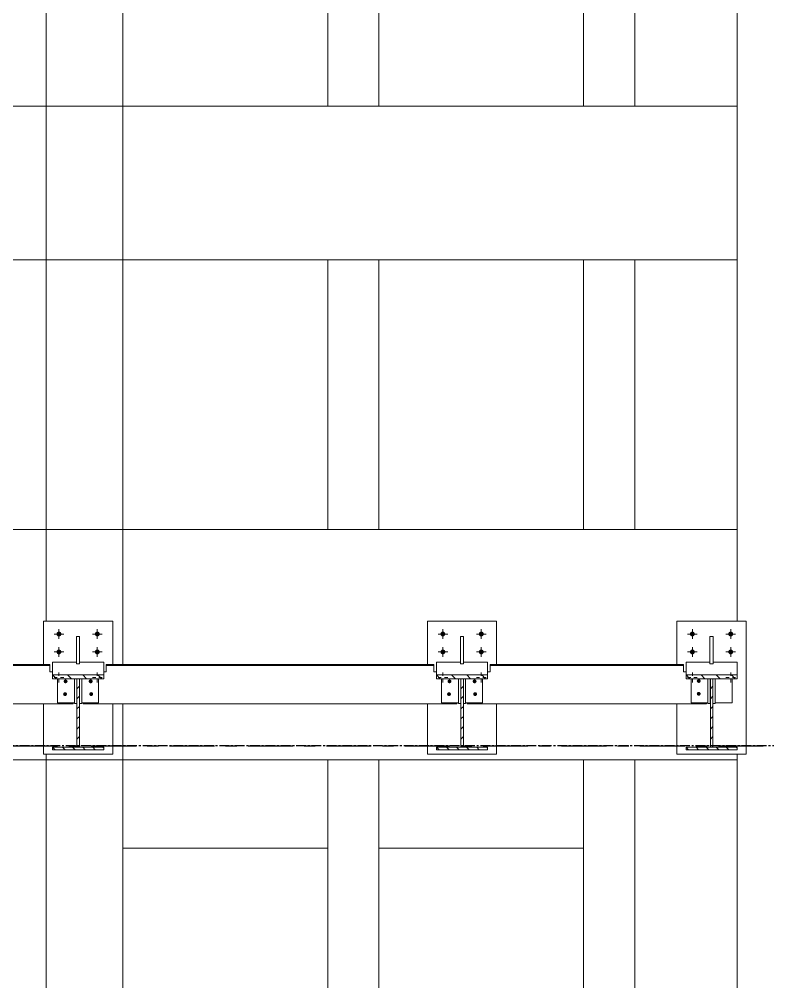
# Model space of a CAD drawing. Header units: millimetres. Extents: x -153298 to 620751, y -313239 to 250031.
# Drawn here: x 55378 to 58302, y 21404 to 25166 of the extents above; entities that cross this region are included whole.
import ezdxf

# ---------------------------------------------------------------- set-up
doc = ezdxf.new("R2010")
doc.units = ezdxf.units.MM
for name, pattern in [('CENTER', [2, 1.25, -0.25, 0.25, -0.25]), ('TA_GL_000.70000', [1.925, 0.7, -0.175, 0.175, -0.175, 0.7]), ('XKITLINE00', [0])]:
    doc.linetypes.add(name, pattern=pattern)
doc.layers.add('000 - 0_SYM_DWG_GRIDLINE_MAIN_COLOR_251', color=251, linetype='Continuous')
doc.layers.add('000 - GRID', color=251, linetype='CENTER')
doc.layers.add('Bolt', color=1, linetype='Continuous', lineweight=0)
doc.layers.add('Part', color=2, linetype='Continuous', lineweight=0)
doc.styles.add('TA', font='', dxfattribs={"height": 4.5})
doc.styles.get('TA').set_extended_font_data('Cordia New')

# ---------------------------------------------------------------- blocks, each defined once
blk = doc.blocks.new('*A144143')
at = {"layer": 'Part', "linetype": 'XKITLINE00', "lineweight": 0}
for p, q in [((495.378077, -21.078283), (495.257912, -20.958118)), ((495.850187, -21.078283), (495.730023, -20.958118)), ((496.322298, -21.078283), (496.202133, -20.958118)), ((496.794408, -21.078283), (496.674244, -20.958118))]:
    blk.add_line(p, q, dxfattribs=at)
blk = doc.blocks.new('*A145144')
at = {"layer": 'Part', "linetype": 'XKITLINE00', "lineweight": 0}
for p, q in [((496.017912, -21.392591), (496.097912, -21.312591)), ((496.017912, -21.7069), (496.097912, -21.6269)), ((496.017912, -22.021209), (496.097912, -21.941209)), ((496.017912, -22.335517), (496.097912, -22.255517)), ((496.017912, -22.649826), (496.097912, -22.569826)), ((496.017912, -22.964135), (496.097912, -22.884135)), ((496.07892, -23.217436), (496.097912, -23.198444))]:
    blk.add_line(p, q, dxfattribs=at)
blk = doc.blocks.new('*A146145')
at = {"layer": 'Part', "linetype": 'XKITLINE00', "lineweight": 0}
for p, q in [((495.337912, -23.297436), (495.257912, -23.217436)), ((495.652221, -23.297436), (495.572221, -23.217436)), ((495.96653, -23.297436), (495.88653, -23.217436)), ((496.280839, -23.297436), (496.200839, -23.217436)), ((496.595148, -23.297436), (496.515148, -23.217436)), ((496.857912, -23.245891), (496.829457, -23.217436))]:
    blk.add_line(p, q, dxfattribs=at)
blk = doc.blocks.new('*A147146')
at = {"layer": 'Part', "linetype": 'XKITLINE00', "lineweight": 0}
for p, q in [((507.378077, -21.078283), (507.257912, -20.958118)), ((507.850187, -21.078283), (507.730023, -20.958118)), ((508.322298, -21.078283), (508.202133, -20.958118)), ((508.794408, -21.078283), (508.674244, -20.958118))]:
    blk.add_line(p, q, dxfattribs=at)
blk = doc.blocks.new('*A148147')
at = {"layer": 'Part', "linetype": 'XKITLINE00', "lineweight": 0}
for p, q in [((508.017912, -21.392591), (508.097912, -21.312591)), ((508.017912, -21.7069), (508.097912, -21.6269)), ((508.017912, -22.021209), (508.097912, -21.941209)), ((508.017912, -22.335517), (508.097912, -22.255517)), ((508.017912, -22.649826), (508.097912, -22.569826)), ((508.017912, -22.964135), (508.097912, -22.884135)), ((508.07892, -23.217436), (508.097912, -23.198444))]:
    blk.add_line(p, q, dxfattribs=at)
blk = doc.blocks.new('*A149148')
at = {"layer": 'Part', "linetype": 'XKITLINE00', "lineweight": 0}
for p, q in [((507.337912, -23.297436), (507.257912, -23.217436)), ((507.652221, -23.297436), (507.572221, -23.217436)), ((507.96653, -23.297436), (507.88653, -23.217436)), ((508.280839, -23.297436), (508.200839, -23.217436)), ((508.595148, -23.297436), (508.515148, -23.217436)), ((508.857912, -23.245891), (508.829457, -23.217436))]:
    blk.add_line(p, q, dxfattribs=at)
blk = doc.blocks.new('*A150149')
at = {"layer": 'Part', "linetype": 'XKITLINE00', "lineweight": 0}
for p, q in [((515.178066, -21.078283), (515.057902, -20.958118)), ((515.650177, -21.078283), (515.530012, -20.958118)), ((516.122287, -21.078283), (516.002123, -20.958118)), ((516.594398, -21.078283), (516.474233, -20.958118))]:
    blk.add_line(p, q, dxfattribs=at)
blk = doc.blocks.new('*A151150')
at = {"layer": 'Part', "linetype": 'XKITLINE00', "lineweight": 0}
for p, q in [((515.137902, -23.297436), (515.057902, -23.217436)), ((515.452211, -23.297436), (515.372211, -23.217436)), ((515.76652, -23.297436), (515.68652, -23.217436)), ((516.080829, -23.297436), (516.000829, -23.217436)), ((516.395138, -23.297436), (516.315138, -23.217436)), ((516.657902, -23.245891), (516.629447, -23.217436))]:
    blk.add_line(p, q, dxfattribs=at)
blk = doc.blocks.new('*A152151')
at = {"layer": 'Part', "linetype": 'XKITLINE00', "lineweight": 0}
for p, q in [((515.817902, -21.392591), (515.897902, -21.312591)), ((515.817902, -21.7069), (515.897902, -21.6269)), ((515.817902, -22.021209), (515.897902, -21.941209)), ((515.817902, -22.335517), (515.897902, -22.255517)), ((515.817902, -22.649826), (515.897902, -22.569826)), ((515.817902, -22.964135), (515.897902, -22.884135)), ((515.87891, -23.217436), (515.897902, -23.198444))]:
    blk.add_line(p, q, dxfattribs=at)
blk = doc.blocks.new('*A12151180')
at = {"layer": 'Part', "linetype": 'XKITLINE00', "lineweight": 0}
for p, q in [((495.177912, -20.634477), (484.937912, -20.634477)), ((484.937912, -20.634477), (484.937912, -20.865605)), ((484.937912, -20.665879), (495.177912, -20.665879)), ((495.177912, -20.634477), (495.177912, -20.865605)), ((484.857912, -20.862883), (484.937912, -20.862883)), ((484.857912, -20.865605), (484.937912, -20.865605)), ((495.177912, -20.862883), (495.257912, -20.862883)), ((495.177912, -20.865605), (495.257912, -20.865605)), ((484.217883, -21.864234), (484.217883, -21.828163)), ((484.217883, -21.864234), (495.897912, -21.864234)), ((495.897912, -21.864234), (495.897912, -21.828163))]:
    blk.add_line(p, q, dxfattribs=at)
blk = doc.blocks.new('*A12161181')
at = {"layer": 'Bolt'}
for points in [[(495.672, -21.1), (495.678, -21.1), (495.683, -21.102), (495.689, -21.104), (495.694, -21.106), (495.699, -21.109), (495.704, -21.113), (495.708, -21.117), (495.712, -21.121), (495.716, -21.126), (495.719, -21.131), (495.721, -21.136), (495.723, -21.142), (495.725, -21.147), (495.726, -21.153), (495.726, -21.159), (495.726, -21.165), (495.725, -21.171), (495.723, -21.177), (495.721, -21.182), (495.719, -21.187), (495.716, -21.192), (495.712, -21.197), (495.708, -21.202), (495.704, -21.205), (495.699, -21.209), (495.694, -21.212), (495.689, -21.215), (495.683, -21.217), (495.678, -21.218), (495.672, -21.219), (495.666, -21.219), (495.66, -21.219), (495.654, -21.218), (495.649, -21.217), (495.643, -21.215), (495.638, -21.212), (495.633, -21.209), (495.628, -21.205), (495.624, -21.202), (495.62, -21.197), (495.616, -21.192), (495.613, -21.187), (495.611, -21.182), (495.609, -21.177), (495.607, -21.171), (495.606, -21.165), (495.606, -21.159), (495.606, -21.153), (495.607, -21.147), (495.609, -21.142), (495.611, -21.136), (495.613, -21.131), (495.616, -21.126), (495.62, -21.121), (495.624, -21.117), (495.628, -21.113), (495.633, -21.109), (495.638, -21.106), (495.643, -21.104), (495.649, -21.102), (495.654, -21.1), (495.66, -21.1), (495.666, -21.099)], [(495.655, -21.499), (495.661, -21.5), (495.667, -21.501), (495.672, -21.503), (495.678, -21.505), (495.683, -21.508), (495.687, -21.512), (495.692, -21.516), (495.696, -21.52), (495.699, -21.525), (495.702, -21.53), (495.705, -21.535), (495.707, -21.541), (495.708, -21.547), (495.709, -21.552), (495.709, -21.558), (495.709, -21.564), (495.708, -21.57), (495.707, -21.576), (495.705, -21.581), (495.702, -21.587), (495.699, -21.592), (495.696, -21.596), (495.692, -21.601), (495.687, -21.605), (495.683, -21.608), (495.678, -21.611), (495.672, -21.614), (495.667, -21.616), (495.661, -21.617), (495.655, -21.618), (495.649, -21.618), (495.644, -21.618), (495.638, -21.617), (495.632, -21.616), (495.626, -21.614), (495.621, -21.611), (495.616, -21.608), (495.611, -21.605), (495.607, -21.601), (495.603, -21.596), (495.6, -21.592), (495.596, -21.587), (495.594, -21.581), (495.592, -21.576), (495.591, -21.57), (495.59, -21.564), (495.589, -21.558), (495.59, -21.552), (495.591, -21.547), (495.592, -21.541), (495.594, -21.535), (495.596, -21.53), (495.6, -21.525), (495.603, -21.52), (495.607, -21.516), (495.611, -21.512), (495.616, -21.508), (495.621, -21.505), (495.626, -21.503), (495.632, -21.501), (495.638, -21.5), (495.644, -21.499), (495.649, -21.498)]]:
    blk.add_hatch(color=256, dxfattribs=at).paths.add_polyline_path(points, flags=17)
at = {"layer": 'Bolt', "linetype": 'XKITLINE00', "lineweight": 0}
for p, q in [((495.666, -21.162), (495.666, -21.143)), ((495.649, -21.562), (495.649, -21.542))]:
    blk.add_line(p, q, dxfattribs=at)
blk = doc.blocks.new('*A12171182')
at = {"layer": 'Bolt'}
for points in [[(495.382, -19.673), (495.383, -19.665), (495.385, -19.658), (495.388, -19.651), (495.391, -19.644), (495.395, -19.638), (495.399, -19.632), (495.404, -19.626), (495.41, -19.621), (495.416, -19.617), (495.422, -19.613), (495.429, -19.61), (495.436, -19.607), (495.443, -19.606), (495.45, -19.604), (495.458, -19.604), (495.465, -19.604), (495.473, -19.606), (495.48, -19.607), (495.487, -19.61), (495.494, -19.613), (495.5, -19.617), (495.506, -19.621), (495.512, -19.626), (495.517, -19.632), (495.521, -19.638), (495.525, -19.644), (495.528, -19.651), (495.531, -19.658), (495.532, -19.665), (495.534, -19.673), (495.534, -19.68), (495.534, -19.687), (495.532, -19.695), (495.531, -19.702), (495.528, -19.709), (495.525, -19.716), (495.521, -19.722), (495.517, -19.728), (495.512, -19.734), (495.506, -19.739), (495.5, -19.743), (495.494, -19.747), (495.487, -19.75), (495.48, -19.753), (495.473, -19.755), (495.465, -19.756), (495.458, -19.756), (495.45, -19.756), (495.443, -19.755), (495.436, -19.753), (495.429, -19.75), (495.422, -19.747), (495.416, -19.743), (495.41, -19.739), (495.404, -19.734), (495.399, -19.728), (495.395, -19.722), (495.391, -19.716), (495.388, -19.709), (495.385, -19.702), (495.383, -19.695), (495.382, -19.687), (495.382, -19.68)], [(496.582, -19.673), (496.583, -19.665), (496.585, -19.658), (496.588, -19.651), (496.591, -19.644), (496.595, -19.638), (496.599, -19.632), (496.604, -19.626), (496.61, -19.621), (496.616, -19.617), (496.622, -19.613), (496.629, -19.61), (496.636, -19.607), (496.643, -19.606), (496.65, -19.604), (496.658, -19.604), (496.665, -19.604), (496.673, -19.606), (496.68, -19.607), (496.687, -19.61), (496.694, -19.613), (496.7, -19.617), (496.706, -19.621), (496.712, -19.626), (496.717, -19.632), (496.721, -19.638), (496.725, -19.644), (496.728, -19.651), (496.731, -19.658), (496.732, -19.665), (496.734, -19.673), (496.734, -19.68), (496.734, -19.687), (496.732, -19.695), (496.731, -19.702), (496.728, -19.709), (496.725, -19.716), (496.721, -19.722), (496.717, -19.728), (496.712, -19.734), (496.706, -19.739), (496.7, -19.743), (496.694, -19.747), (496.687, -19.75), (496.68, -19.753), (496.673, -19.755), (496.665, -19.756), (496.658, -19.756), (496.65, -19.756), (496.643, -19.755), (496.636, -19.753), (496.629, -19.75), (496.622, -19.747), (496.616, -19.743), (496.61, -19.739), (496.604, -19.734), (496.599, -19.728), (496.595, -19.722), (496.591, -19.716), (496.588, -19.709), (496.585, -19.702), (496.583, -19.695), (496.582, -19.687), (496.582, -19.68)], [(495.382, -20.233), (495.383, -20.225), (495.385, -20.218), (495.388, -20.211), (495.391, -20.204), (495.395, -20.198), (495.399, -20.192), (495.404, -20.186), (495.41, -20.181), (495.416, -20.177), (495.422, -20.173), (495.429, -20.17), (495.436, -20.167), (495.443, -20.166), (495.45, -20.164), (495.458, -20.164), (495.465, -20.164), (495.473, -20.166), (495.48, -20.167), (495.487, -20.17), (495.494, -20.173), (495.5, -20.177), (495.506, -20.181), (495.512, -20.186), (495.517, -20.192), (495.521, -20.198), (495.525, -20.204), (495.528, -20.211), (495.531, -20.218), (495.532, -20.225), (495.534, -20.233), (495.534, -20.24), (495.534, -20.247), (495.532, -20.255), (495.531, -20.262), (495.528, -20.269), (495.525, -20.276), (495.521, -20.282), (495.517, -20.288), (495.512, -20.294), (495.506, -20.299), (495.5, -20.303), (495.494, -20.307), (495.487, -20.31), (495.48, -20.313), (495.473, -20.315), (495.465, -20.316), (495.458, -20.316), (495.45, -20.316), (495.443, -20.315), (495.436, -20.313), (495.429, -20.31), (495.422, -20.307), (495.416, -20.303), (495.41, -20.299), (495.404, -20.294), (495.399, -20.288), (495.395, -20.282), (495.391, -20.276), (495.388, -20.269), (495.385, -20.262), (495.383, -20.255), (495.382, -20.247), (495.382, -20.24)], [(496.582, -20.233), (496.583, -20.225), (496.585, -20.218), (496.588, -20.211), (496.591, -20.204), (496.595, -20.198), (496.599, -20.192), (496.604, -20.186), (496.61, -20.181), (496.616, -20.177), (496.622, -20.173), (496.629, -20.17), (496.636, -20.167), (496.643, -20.166), (496.65, -20.164), (496.658, -20.164), (496.665, -20.164), (496.673, -20.166), (496.68, -20.167), (496.687, -20.17), (496.694, -20.173), (496.7, -20.177), (496.706, -20.181), (496.712, -20.186), (496.717, -20.192), (496.721, -20.198), (496.725, -20.204), (496.728, -20.211), (496.731, -20.218), (496.732, -20.225), (496.734, -20.233), (496.734, -20.24), (496.734, -20.247), (496.732, -20.255), (496.731, -20.262), (496.728, -20.269), (496.725, -20.276), (496.721, -20.282), (496.717, -20.288), (496.712, -20.294), (496.706, -20.299), (496.7, -20.303), (496.694, -20.307), (496.687, -20.31), (496.68, -20.313), (496.673, -20.315), (496.665, -20.316), (496.658, -20.316), (496.65, -20.316), (496.643, -20.315), (496.636, -20.313), (496.629, -20.31), (496.622, -20.307), (496.616, -20.303), (496.61, -20.299), (496.604, -20.294), (496.599, -20.288), (496.595, -20.282), (496.591, -20.276), (496.588, -20.269), (496.585, -20.262), (496.583, -20.255), (496.582, -20.247), (496.582, -20.24)]]:
    blk.add_hatch(color=256, dxfattribs=at).paths.add_polyline_path(points, flags=17)
at = {"layer": 'Bolt', "linetype": 'XKITLINE00', "lineweight": 0}
for p, q in [((495.458, -19.832), (495.458, -19.528)), ((496.658, -19.832), (496.658, -19.528)), ((495.306, -19.68), (495.61, -19.68)), ((496.506, -19.68), (496.81, -19.68)), ((495.458, -20.392), (495.458, -20.088)), ((496.658, -20.392), (496.658, -20.088)), ((495.306, -20.24), (495.61, -20.24)), ((496.506, -20.24), (496.81, -20.24)), ((495.306, -21.04), (495.407, -21.04)), ((495.458, -20.888), (495.458, -20.989)), ((495.61, -21.04), (495.509, -21.04)), ((496.506, -21.04), (496.607, -21.04)), ((496.658, -20.888), (496.658, -20.989)), ((496.81, -21.04), (496.709, -21.04)), ((495.458, -21.192), (495.458, -21.091)), ((496.658, -21.192), (496.658, -21.091))]:
    blk.add_line(p, q, dxfattribs=at)
blk = doc.blocks.new('*A12181183')
at = {"layer": 'Bolt'}
for points in [[(496.456, -21.1), (496.462, -21.1), (496.467, -21.102), (496.473, -21.104), (496.478, -21.106), (496.483, -21.109), (496.488, -21.113), (496.492, -21.117), (496.496, -21.121), (496.5, -21.126), (496.503, -21.131), (496.505, -21.136), (496.507, -21.142), (496.509, -21.147), (496.51, -21.153), (496.51, -21.159), (496.51, -21.165), (496.509, -21.171), (496.507, -21.177), (496.505, -21.182), (496.503, -21.187), (496.5, -21.192), (496.496, -21.197), (496.492, -21.202), (496.488, -21.205), (496.483, -21.209), (496.478, -21.212), (496.473, -21.215), (496.467, -21.217), (496.462, -21.218), (496.456, -21.219), (496.45, -21.219), (496.444, -21.219), (496.438, -21.218), (496.432, -21.217), (496.427, -21.215), (496.422, -21.212), (496.417, -21.209), (496.412, -21.205), (496.407, -21.202), (496.403, -21.197), (496.4, -21.192), (496.397, -21.187), (496.394, -21.182), (496.392, -21.177), (496.391, -21.171), (496.39, -21.165), (496.39, -21.159), (496.39, -21.153), (496.391, -21.147), (496.392, -21.142), (496.394, -21.136), (496.397, -21.131), (496.4, -21.126), (496.403, -21.121), (496.407, -21.117), (496.412, -21.113), (496.417, -21.109), (496.422, -21.106), (496.427, -21.104), (496.432, -21.102), (496.438, -21.1), (496.444, -21.1), (496.45, -21.099)], [(496.472, -21.499), (496.478, -21.5), (496.484, -21.501), (496.489, -21.503), (496.495, -21.505), (496.5, -21.508), (496.504, -21.512), (496.509, -21.516), (496.513, -21.52), (496.516, -21.525), (496.519, -21.53), (496.522, -21.535), (496.524, -21.541), (496.525, -21.547), (496.526, -21.552), (496.526, -21.558), (496.526, -21.564), (496.525, -21.57), (496.524, -21.576), (496.522, -21.581), (496.519, -21.587), (496.516, -21.592), (496.513, -21.596), (496.509, -21.601), (496.504, -21.605), (496.5, -21.608), (496.495, -21.611), (496.489, -21.614), (496.484, -21.616), (496.478, -21.617), (496.472, -21.618), (496.466, -21.618), (496.461, -21.618), (496.455, -21.617), (496.449, -21.616), (496.443, -21.614), (496.438, -21.611), (496.433, -21.608), (496.428, -21.605), (496.424, -21.601), (496.42, -21.596), (496.417, -21.592), (496.413, -21.587), (496.411, -21.581), (496.409, -21.576), (496.408, -21.57), (496.407, -21.564), (496.406, -21.558), (496.407, -21.552), (496.408, -21.547), (496.409, -21.541), (496.411, -21.535), (496.413, -21.53), (496.417, -21.525), (496.42, -21.52), (496.424, -21.516), (496.428, -21.512), (496.433, -21.508), (496.438, -21.505), (496.443, -21.503), (496.449, -21.501), (496.455, -21.5), (496.461, -21.499), (496.466, -21.498)]]:
    blk.add_hatch(color=256, dxfattribs=at).paths.add_polyline_path(points, flags=17)
at = {"layer": 'Bolt', "linetype": 'XKITLINE00', "lineweight": 0}
for p, q in [((496.45, -21.162), (496.45, -21.143)), ((496.466, -21.562), (496.466, -21.542))]:
    blk.add_line(p, q, dxfattribs=at)
blk = doc.blocks.new('*A12191184')
at = {"layer": 'Part', "linetype": 'XKITLINE00', "lineweight": 0}
for p, q in [((494.97788, -19.280042), (497.13788, -19.280042)), ((494.97788, -20.634477), (494.97788, -19.280042)), ((497.13788, -20.634477), (497.13788, -19.280042)), ((494.97788, -23.440042), (494.97788, -21.864234)), ((497.13788, -23.440042), (497.13788, -21.864234)), ((494.97788, -23.440042), (497.13788, -23.440042))]:
    blk.add_line(p, q, dxfattribs=at)
blk = doc.blocks.new('*A12201185')
at = {"layer": 'Part', "linetype": 'XKITLINE00', "lineweight": 0}
for p, q in [((496.169912, -21.855796), (496.169912, -21.078283)), ((496.697912, -21.828163), (496.697912, -21.078283)), ((496.097912, -21.855796), (496.169912, -21.855796)), ((496.169912, -21.828163), (496.697912, -21.828163))]:
    blk.add_line(p, q, dxfattribs=at)
blk = doc.blocks.new('*A12211186')
at = {"layer": 'Part', "linetype": 'XKITLINE00', "lineweight": 0}
for p, q in [((495.417902, -21.078283), (495.417902, -21.828163)), ((495.945902, -21.078283), (495.945902, -21.855796)), ((495.417902, -21.828163), (495.945902, -21.828163)), ((495.945902, -21.855796), (496.017902, -21.855796))]:
    blk.add_line(p, q, dxfattribs=at)
blk = doc.blocks.new('*A12221187')
at = {"layer": 'Part', "linetype": 'XKITLINE00', "lineweight": 0}
for p, q in [((496.105912, -19.760081), (496.009912, -19.760081)), ((496.009912, -20.611492), (496.009912, -19.760081)), ((496.105912, -20.611492), (496.105912, -19.760081)), ((496.105912, -20.611492), (496.009912, -20.611492))]:
    blk.add_line(p, q, dxfattribs=at)
blk = doc.blocks.new('*A12231188')
at = {"layer": 'Part', "linetype": 'XKITLINE00', "lineweight": 0}
for p, q in [((507.177912, -20.634477), (496.937912, -20.634477)), ((496.937912, -20.634477), (496.937912, -20.865605)), ((496.937912, -20.665879), (507.177912, -20.665879)), ((507.177912, -20.634477), (507.177912, -20.865605)), ((496.857912, -20.862883), (496.937912, -20.862883)), ((496.857912, -20.865605), (496.937912, -20.865605)), ((507.177912, -20.862883), (507.257912, -20.862883)), ((507.177912, -20.865605), (507.257912, -20.865605)), ((496.217883, -21.864234), (496.217883, -21.828163)), ((496.217883, -21.864234), (507.897912, -21.864234)), ((507.897912, -21.864234), (507.897912, -21.828163))]:
    blk.add_line(p, q, dxfattribs=at)
blk = doc.blocks.new('*A12241189')
at = {"layer": 'Part', "linetype": 'XKITLINE00', "lineweight": 0}
for p, q in [((508.169912, -21.855796), (508.169912, -21.078283)), ((508.697912, -21.828163), (508.697912, -21.078283)), ((508.097912, -21.855796), (508.169912, -21.855796)), ((508.169912, -21.828163), (508.697912, -21.828163))]:
    blk.add_line(p, q, dxfattribs=at)
blk = doc.blocks.new('*A12251190')
at = {"layer": 'Part', "linetype": 'XKITLINE00', "lineweight": 0}
for p, q in [((507.417902, -21.078283), (507.417902, -21.828163)), ((507.945902, -21.078283), (507.945902, -21.855796)), ((507.417902, -21.828163), (507.945902, -21.828163)), ((507.945902, -21.855796), (508.017902, -21.855796))]:
    blk.add_line(p, q, dxfattribs=at)
blk = doc.blocks.new('*A12261191')
at = {"layer": 'Part', "linetype": 'XKITLINE00', "lineweight": 0}
for p, q in [((508.105912, -19.760081), (508.009912, -19.760081)), ((508.009912, -20.611492), (508.009912, -19.760081)), ((508.105912, -20.611492), (508.105912, -19.760081)), ((508.105912, -20.611492), (508.009912, -20.611492))]:
    blk.add_line(p, q, dxfattribs=at)
blk = doc.blocks.new('*A12271192')
at = {"layer": 'Part', "linetype": 'XKITLINE00', "lineweight": 0}
for p, q in [((514.977912, -20.634477), (508.937912, -20.634477)), ((508.937912, -20.634477), (508.937912, -20.865605)), ((508.937912, -20.665879), (514.977912, -20.665879)), ((514.977912, -20.634477), (514.977912, -20.865605)), ((508.857912, -20.862883), (508.937912, -20.862883)), ((508.857912, -20.865605), (508.937912, -20.865605)), ((514.977912, -20.862883), (515.057902, -20.862883)), ((514.977912, -20.865605), (515.057902, -20.865605)), ((508.217883, -21.864234), (508.217883, -21.828163)), ((508.217883, -21.864234), (515.697912, -21.864234)), ((515.697912, -21.864234), (515.697912, -21.828163))]:
    blk.add_line(p, q, dxfattribs=at)
blk = doc.blocks.new('*A12281193')
at = {"layer": 'Bolt'}
for points in [[(515.461, -21.089), (515.467, -21.09), (515.472, -21.092), (515.478, -21.094), (515.483, -21.096), (515.488, -21.099), (515.493, -21.103), (515.497, -21.107), (515.501, -21.111), (515.505, -21.116), (515.508, -21.121), (515.51, -21.126), (515.512, -21.132), (515.514, -21.137), (515.515, -21.143), (515.515, -21.149), (515.515, -21.155), (515.514, -21.161), (515.512, -21.166), (515.51, -21.172), (515.508, -21.177), (515.505, -21.182), (515.501, -21.187), (515.497, -21.191), (515.493, -21.195), (515.488, -21.199), (515.483, -21.202), (515.478, -21.204), (515.472, -21.206), (515.467, -21.208), (515.461, -21.209), (515.455, -21.209), (515.449, -21.209), (515.443, -21.208), (515.437, -21.206), (515.432, -21.204), (515.427, -21.202), (515.422, -21.199), (515.417, -21.195), (515.412, -21.191), (515.408, -21.187), (515.405, -21.182), (515.402, -21.177), (515.399, -21.172), (515.397, -21.166), (515.396, -21.161), (515.395, -21.155), (515.395, -21.149), (515.395, -21.143), (515.396, -21.137), (515.397, -21.132), (515.399, -21.126), (515.402, -21.121), (515.405, -21.116), (515.408, -21.111), (515.412, -21.107), (515.417, -21.103), (515.422, -21.099), (515.427, -21.096), (515.432, -21.094), (515.437, -21.092), (515.443, -21.09), (515.449, -21.089), (515.455, -21.089)], [(515.461, -21.489), (515.467, -21.49), (515.472, -21.491), (515.478, -21.493), (515.483, -21.496), (515.488, -21.499), (515.493, -21.502), (515.497, -21.506), (515.501, -21.511), (515.505, -21.515), (515.508, -21.52), (515.51, -21.526), (515.512, -21.531), (515.514, -21.537), (515.515, -21.543), (515.515, -21.549), (515.515, -21.554), (515.514, -21.56), (515.512, -21.566), (515.51, -21.571), (515.508, -21.577), (515.505, -21.582), (515.501, -21.587), (515.497, -21.591), (515.493, -21.595), (515.488, -21.598), (515.483, -21.601), (515.478, -21.604), (515.472, -21.606), (515.467, -21.607), (515.461, -21.608), (515.455, -21.608), (515.449, -21.608), (515.443, -21.607), (515.437, -21.606), (515.432, -21.604), (515.427, -21.601), (515.422, -21.598), (515.417, -21.595), (515.412, -21.591), (515.408, -21.587), (515.405, -21.582), (515.402, -21.577), (515.399, -21.571), (515.397, -21.566), (515.396, -21.56), (515.395, -21.554), (515.395, -21.549), (515.395, -21.543), (515.396, -21.537), (515.397, -21.531), (515.399, -21.526), (515.402, -21.52), (515.405, -21.515), (515.408, -21.511), (515.412, -21.506), (515.417, -21.502), (515.422, -21.499), (515.427, -21.496), (515.432, -21.493), (515.437, -21.491), (515.443, -21.49), (515.449, -21.489), (515.455, -21.489)]]:
    blk.add_hatch(color=256, dxfattribs=at).paths.add_polyline_path(points, flags=17)
at = {"layer": 'Bolt', "linetype": 'XKITLINE00', "lineweight": 0}
for p, q in [((515.455, -21.152), (515.455, -21.132)), ((515.455, -21.552), (515.455, -21.532))]:
    blk.add_line(p, q, dxfattribs=at)
blk = doc.blocks.new('*A12291194')
at = {"layer": 'Part', "linetype": 'XKITLINE00', "lineweight": 0}
for p, q in [((515.214862, -21.078283), (515.214862, -21.828163)), ((515.742862, -21.855796), (515.742862, -21.078283)), ((515.814862, -21.078283), (515.814862, -21.855796)), ((515.214862, -21.828163), (515.742862, -21.828163)), ((515.814862, -21.855796), (515.742862, -21.855796))]:
    blk.add_line(p, q, dxfattribs=at)
blk = doc.blocks.new('*A12301195')
at = {"layer": 'Part', "linetype": 'XKITLINE00', "lineweight": 0}
for p, q in [((506.97788, -19.280042), (509.13788, -19.280042)), ((506.97788, -20.634477), (506.97788, -19.280042)), ((509.13788, -20.634477), (509.13788, -19.280042)), ((506.97788, -23.440042), (506.97788, -21.864234)), ((509.13788, -23.440042), (509.13788, -21.864234)), ((506.97788, -23.440042), (509.13788, -23.440042))]:
    blk.add_line(p, q, dxfattribs=at)
blk = doc.blocks.new('*A12311196')
at = {"layer": 'Bolt'}
for points in [[(508.456, -21.1), (508.462, -21.1), (508.467, -21.102), (508.473, -21.104), (508.478, -21.106), (508.483, -21.109), (508.488, -21.113), (508.492, -21.117), (508.496, -21.121), (508.5, -21.126), (508.503, -21.131), (508.505, -21.136), (508.507, -21.142), (508.509, -21.147), (508.51, -21.153), (508.51, -21.159), (508.51, -21.165), (508.509, -21.171), (508.507, -21.177), (508.505, -21.182), (508.503, -21.187), (508.5, -21.192), (508.496, -21.197), (508.492, -21.202), (508.488, -21.205), (508.483, -21.209), (508.478, -21.212), (508.473, -21.215), (508.467, -21.217), (508.462, -21.218), (508.456, -21.219), (508.45, -21.219), (508.444, -21.219), (508.438, -21.218), (508.432, -21.217), (508.427, -21.215), (508.422, -21.212), (508.417, -21.209), (508.412, -21.205), (508.407, -21.202), (508.403, -21.197), (508.4, -21.192), (508.397, -21.187), (508.394, -21.182), (508.392, -21.177), (508.391, -21.171), (508.39, -21.165), (508.39, -21.159), (508.39, -21.153), (508.391, -21.147), (508.392, -21.142), (508.394, -21.136), (508.397, -21.131), (508.4, -21.126), (508.403, -21.121), (508.407, -21.117), (508.412, -21.113), (508.417, -21.109), (508.422, -21.106), (508.427, -21.104), (508.432, -21.102), (508.438, -21.1), (508.444, -21.1), (508.45, -21.099)], [(508.472, -21.499), (508.478, -21.5), (508.484, -21.501), (508.489, -21.503), (508.495, -21.505), (508.5, -21.508), (508.504, -21.512), (508.509, -21.516), (508.513, -21.52), (508.516, -21.525), (508.519, -21.53), (508.522, -21.535), (508.524, -21.541), (508.525, -21.547), (508.526, -21.552), (508.526, -21.558), (508.526, -21.564), (508.525, -21.57), (508.524, -21.576), (508.522, -21.581), (508.519, -21.587), (508.516, -21.592), (508.513, -21.596), (508.509, -21.601), (508.504, -21.605), (508.5, -21.608), (508.495, -21.611), (508.489, -21.614), (508.484, -21.616), (508.478, -21.617), (508.472, -21.618), (508.466, -21.618), (508.461, -21.618), (508.455, -21.617), (508.449, -21.616), (508.443, -21.614), (508.438, -21.611), (508.433, -21.608), (508.428, -21.605), (508.424, -21.601), (508.42, -21.596), (508.417, -21.592), (508.413, -21.587), (508.411, -21.581), (508.409, -21.576), (508.408, -21.57), (508.407, -21.564), (508.406, -21.558), (508.407, -21.552), (508.408, -21.547), (508.409, -21.541), (508.411, -21.535), (508.413, -21.53), (508.417, -21.525), (508.42, -21.52), (508.424, -21.516), (508.428, -21.512), (508.433, -21.508), (508.438, -21.505), (508.443, -21.503), (508.449, -21.501), (508.455, -21.5), (508.461, -21.499), (508.466, -21.498)]]:
    blk.add_hatch(color=256, dxfattribs=at).paths.add_polyline_path(points, flags=17)
at = {"layer": 'Bolt', "linetype": 'XKITLINE00', "lineweight": 0}
for p, q in [((508.45, -21.162), (508.45, -21.143)), ((508.466, -21.562), (508.466, -21.542))]:
    blk.add_line(p, q, dxfattribs=at)
blk = doc.blocks.new('*A12321197')
at = {"layer": 'Bolt'}
for points in [[(507.382, -19.673), (507.383, -19.665), (507.385, -19.658), (507.388, -19.651), (507.391, -19.644), (507.395, -19.638), (507.399, -19.632), (507.404, -19.626), (507.41, -19.621), (507.416, -19.617), (507.422, -19.613), (507.429, -19.61), (507.436, -19.607), (507.443, -19.606), (507.45, -19.604), (507.458, -19.604), (507.465, -19.604), (507.473, -19.606), (507.48, -19.607), (507.487, -19.61), (507.494, -19.613), (507.5, -19.617), (507.506, -19.621), (507.512, -19.626), (507.517, -19.632), (507.521, -19.638), (507.525, -19.644), (507.528, -19.651), (507.531, -19.658), (507.532, -19.665), (507.534, -19.673), (507.534, -19.68), (507.534, -19.687), (507.532, -19.695), (507.531, -19.702), (507.528, -19.709), (507.525, -19.716), (507.521, -19.722), (507.517, -19.728), (507.512, -19.734), (507.506, -19.739), (507.5, -19.743), (507.494, -19.747), (507.487, -19.75), (507.48, -19.753), (507.473, -19.755), (507.465, -19.756), (507.458, -19.756), (507.45, -19.756), (507.443, -19.755), (507.436, -19.753), (507.429, -19.75), (507.422, -19.747), (507.416, -19.743), (507.41, -19.739), (507.404, -19.734), (507.399, -19.728), (507.395, -19.722), (507.391, -19.716), (507.388, -19.709), (507.385, -19.702), (507.383, -19.695), (507.382, -19.687), (507.382, -19.68)], [(508.582, -19.673), (508.583, -19.665), (508.585, -19.658), (508.588, -19.651), (508.591, -19.644), (508.595, -19.638), (508.599, -19.632), (508.604, -19.626), (508.61, -19.621), (508.616, -19.617), (508.622, -19.613), (508.629, -19.61), (508.636, -19.607), (508.643, -19.606), (508.65, -19.604), (508.658, -19.604), (508.665, -19.604), (508.673, -19.606), (508.68, -19.607), (508.687, -19.61), (508.694, -19.613), (508.7, -19.617), (508.706, -19.621), (508.712, -19.626), (508.717, -19.632), (508.721, -19.638), (508.725, -19.644), (508.728, -19.651), (508.731, -19.658), (508.732, -19.665), (508.734, -19.673), (508.734, -19.68), (508.734, -19.687), (508.732, -19.695), (508.731, -19.702), (508.728, -19.709), (508.725, -19.716), (508.721, -19.722), (508.717, -19.728), (508.712, -19.734), (508.706, -19.739), (508.7, -19.743), (508.694, -19.747), (508.687, -19.75), (508.68, -19.753), (508.673, -19.755), (508.665, -19.756), (508.658, -19.756), (508.65, -19.756), (508.643, -19.755), (508.636, -19.753), (508.629, -19.75), (508.622, -19.747), (508.616, -19.743), (508.61, -19.739), (508.604, -19.734), (508.599, -19.728), (508.595, -19.722), (508.591, -19.716), (508.588, -19.709), (508.585, -19.702), (508.583, -19.695), (508.582, -19.687), (508.582, -19.68)], [(507.382, -20.233), (507.383, -20.225), (507.385, -20.218), (507.388, -20.211), (507.391, -20.204), (507.395, -20.198), (507.399, -20.192), (507.404, -20.186), (507.41, -20.181), (507.416, -20.177), (507.422, -20.173), (507.429, -20.17), (507.436, -20.167), (507.443, -20.166), (507.45, -20.164), (507.458, -20.164), (507.465, -20.164), (507.473, -20.166), (507.48, -20.167), (507.487, -20.17), (507.494, -20.173), (507.5, -20.177), (507.506, -20.181), (507.512, -20.186), (507.517, -20.192), (507.521, -20.198), (507.525, -20.204), (507.528, -20.211), (507.531, -20.218), (507.532, -20.225), (507.534, -20.233), (507.534, -20.24), (507.534, -20.247), (507.532, -20.255), (507.531, -20.262), (507.528, -20.269), (507.525, -20.276), (507.521, -20.282), (507.517, -20.288), (507.512, -20.294), (507.506, -20.299), (507.5, -20.303), (507.494, -20.307), (507.487, -20.31), (507.48, -20.313), (507.473, -20.315), (507.465, -20.316), (507.458, -20.316), (507.45, -20.316), (507.443, -20.315), (507.436, -20.313), (507.429, -20.31), (507.422, -20.307), (507.416, -20.303), (507.41, -20.299), (507.404, -20.294), (507.399, -20.288), (507.395, -20.282), (507.391, -20.276), (507.388, -20.269), (507.385, -20.262), (507.383, -20.255), (507.382, -20.247), (507.382, -20.24)], [(508.582, -20.233), (508.583, -20.225), (508.585, -20.218), (508.588, -20.211), (508.591, -20.204), (508.595, -20.198), (508.599, -20.192), (508.604, -20.186), (508.61, -20.181), (508.616, -20.177), (508.622, -20.173), (508.629, -20.17), (508.636, -20.167), (508.643, -20.166), (508.65, -20.164), (508.658, -20.164), (508.665, -20.164), (508.673, -20.166), (508.68, -20.167), (508.687, -20.17), (508.694, -20.173), (508.7, -20.177), (508.706, -20.181), (508.712, -20.186), (508.717, -20.192), (508.721, -20.198), (508.725, -20.204), (508.728, -20.211), (508.731, -20.218), (508.732, -20.225), (508.734, -20.233), (508.734, -20.24), (508.734, -20.247), (508.732, -20.255), (508.731, -20.262), (508.728, -20.269), (508.725, -20.276), (508.721, -20.282), (508.717, -20.288), (508.712, -20.294), (508.706, -20.299), (508.7, -20.303), (508.694, -20.307), (508.687, -20.31), (508.68, -20.313), (508.673, -20.315), (508.665, -20.316), (508.658, -20.316), (508.65, -20.316), (508.643, -20.315), (508.636, -20.313), (508.629, -20.31), (508.622, -20.307), (508.616, -20.303), (508.61, -20.299), (508.604, -20.294), (508.599, -20.288), (508.595, -20.282), (508.591, -20.276), (508.588, -20.269), (508.585, -20.262), (508.583, -20.255), (508.582, -20.247), (508.582, -20.24)]]:
    blk.add_hatch(color=256, dxfattribs=at).paths.add_polyline_path(points, flags=17)
at = {"layer": 'Bolt', "linetype": 'XKITLINE00', "lineweight": 0}
for p, q in [((507.458, -19.832), (507.458, -19.528)), ((508.658, -19.832), (508.658, -19.528)), ((507.306, -19.68), (507.61, -19.68)), ((508.506, -19.68), (508.81, -19.68)), ((507.458, -20.392), (507.458, -20.088)), ((508.658, -20.392), (508.658, -20.088)), ((507.306, -20.24), (507.61, -20.24)), ((508.506, -20.24), (508.81, -20.24)), ((507.306, -21.04), (507.407, -21.04)), ((507.458, -20.888), (507.458, -20.989)), ((507.61, -21.04), (507.509, -21.04)), ((508.506, -21.04), (508.607, -21.04)), ((508.658, -20.888), (508.658, -20.989)), ((508.81, -21.04), (508.709, -21.04)), ((507.458, -21.192), (507.458, -21.091)), ((508.658, -21.192), (508.658, -21.091))]:
    blk.add_line(p, q, dxfattribs=at)
blk = doc.blocks.new('*A12331198')
at = {"layer": 'Bolt'}
for points in [[(507.672, -21.1), (507.678, -21.1), (507.683, -21.102), (507.689, -21.104), (507.694, -21.106), (507.699, -21.109), (507.704, -21.113), (507.708, -21.117), (507.712, -21.121), (507.716, -21.126), (507.719, -21.131), (507.721, -21.136), (507.723, -21.142), (507.725, -21.147), (507.726, -21.153), (507.726, -21.159), (507.726, -21.165), (507.725, -21.171), (507.723, -21.177), (507.721, -21.182), (507.719, -21.187), (507.716, -21.192), (507.712, -21.197), (507.708, -21.202), (507.704, -21.205), (507.699, -21.209), (507.694, -21.212), (507.689, -21.215), (507.683, -21.216), (507.678, -21.218), (507.672, -21.219), (507.666, -21.219), (507.66, -21.219), (507.654, -21.218), (507.649, -21.216), (507.643, -21.215), (507.638, -21.212), (507.633, -21.209), (507.628, -21.205), (507.624, -21.202), (507.62, -21.197), (507.616, -21.192), (507.613, -21.187), (507.611, -21.182), (507.609, -21.177), (507.607, -21.171), (507.606, -21.165), (507.606, -21.159), (507.606, -21.153), (507.607, -21.147), (507.609, -21.142), (507.611, -21.136), (507.613, -21.131), (507.616, -21.126), (507.62, -21.121), (507.624, -21.117), (507.628, -21.113), (507.633, -21.109), (507.638, -21.106), (507.643, -21.104), (507.649, -21.102), (507.654, -21.1), (507.66, -21.1), (507.666, -21.099)], [(507.655, -21.499), (507.661, -21.5), (507.667, -21.501), (507.672, -21.503), (507.678, -21.505), (507.683, -21.508), (507.687, -21.512), (507.692, -21.516), (507.696, -21.52), (507.699, -21.525), (507.702, -21.53), (507.705, -21.535), (507.707, -21.541), (507.708, -21.547), (507.709, -21.552), (507.709, -21.558), (507.709, -21.564), (507.708, -21.57), (507.707, -21.576), (507.705, -21.581), (507.702, -21.587), (507.699, -21.592), (507.696, -21.596), (507.692, -21.601), (507.687, -21.605), (507.683, -21.608), (507.678, -21.611), (507.672, -21.614), (507.667, -21.616), (507.661, -21.617), (507.655, -21.618), (507.649, -21.618), (507.644, -21.618), (507.638, -21.617), (507.632, -21.616), (507.626, -21.614), (507.621, -21.611), (507.616, -21.608), (507.611, -21.605), (507.607, -21.601), (507.603, -21.596), (507.6, -21.592), (507.596, -21.587), (507.594, -21.581), (507.592, -21.576), (507.591, -21.57), (507.59, -21.564), (507.589, -21.558), (507.59, -21.552), (507.591, -21.547), (507.592, -21.541), (507.594, -21.535), (507.596, -21.53), (507.6, -21.525), (507.603, -21.52), (507.607, -21.516), (507.611, -21.512), (507.616, -21.508), (507.621, -21.505), (507.626, -21.503), (507.632, -21.501), (507.638, -21.5), (507.644, -21.499), (507.649, -21.498)]]:
    blk.add_hatch(color=256, dxfattribs=at).paths.add_polyline_path(points, flags=17)
at = {"layer": 'Bolt', "linetype": 'XKITLINE00', "lineweight": 0}
for p, q in [((507.666, -21.162), (507.666, -21.143)), ((507.649, -21.562), (507.649, -21.542))]:
    blk.add_line(p, q, dxfattribs=at)
blk = doc.blocks.new('*A12341199')
at = {"layer": 'Part', "linetype": 'XKITLINE00', "lineweight": 0}
for p, q in [((497.458241, -26.377455), (497.458241, -23.617455)), ((497.457888, -26.377455), (497.458241, -26.377455))]:
    blk.add_line(p, q, dxfattribs=at)
blk = doc.blocks.new('*A12351200')
at = {"layer": 'Part', "linetype": 'XKITLINE00', "lineweight": 0}
for p, q in [((511.857937, -26.377455), (511.857937, -23.617455)), ((511.858059, -26.377455), (511.858241, -26.377455))]:
    blk.add_line(p, q, dxfattribs=at)
blk = doc.blocks.new('*A12361201')
at = {"layer": 'Part', "linetype": 'XKITLINE00', "lineweight": 0}
for p, q in [((503.857937, -26.377455), (503.857937, -23.617455)), ((505.458241, -26.377455), (505.458241, -23.617455)), ((505.458072, -26.377455), (505.458241, -26.377455))]:
    blk.add_line(p, q, dxfattribs=at)
blk = doc.blocks.new('*A12371202')
at = {"layer": 'Part', "linetype": 'XKITLINE00', "lineweight": 0}
for p, q in [((516.657888, -19.280042), (516.657888, 1.142546)), ((516.657888, -41.177455), (516.657888, -23.440042))]:
    blk.add_line(p, q, dxfattribs=at)
blk = doc.blocks.new('*A12401205')
at = {"layer": 'Part', "linetype": 'XKITLINE00', "lineweight": 0}
for p, q in [((515.902872, -19.760081), (515.806872, -19.760081)), ((515.806872, -20.611492), (515.806872, -19.760081)), ((515.902872, -20.611492), (515.902872, -19.760081)), ((515.902872, -20.611492), (515.806872, -20.611492))]:
    blk.add_line(p, q, dxfattribs=at)
blk = doc.blocks.new('*A12411206')
at = {"layer": 'Part', "linetype": 'XKITLINE00', "lineweight": 0}
for p, q in [((515.966872, -21.855796), (515.966872, -21.078283)), ((516.494872, -21.828163), (516.494872, -21.078283)), ((515.897902, -21.855796), (515.966872, -21.855796)), ((515.966872, -21.828163), (516.494872, -21.828163))]:
    blk.add_line(p, q, dxfattribs=at)
blk = doc.blocks.new('*A12421207')
at = {"layer": 'Part', "linetype": 'XKITLINE00', "lineweight": 0}
for p, q in [((514.77484, -19.280042), (516.93484, -19.280042)), ((514.77484, -20.634477), (514.77484, -19.280042)), ((516.93484, -23.440042), (516.93484, -19.280042)), ((514.77484, -23.440042), (514.77484, -21.864234)), ((514.77484, -23.440042), (516.93484, -23.440042))]:
    blk.add_line(p, q, dxfattribs=at)
blk = doc.blocks.new('*A12431208')
at = {"layer": 'Bolt'}
for points in [[(515.179, -19.673), (515.18, -19.665), (515.182, -19.658), (515.185, -19.651), (515.188, -19.644), (515.192, -19.638), (515.196, -19.632), (515.201, -19.626), (515.207, -19.621), (515.213, -19.617), (515.219, -19.613), (515.226, -19.61), (515.233, -19.607), (515.24, -19.606), (515.247, -19.604), (515.255, -19.604), (515.262, -19.604), (515.27, -19.606), (515.277, -19.607), (515.284, -19.61), (515.291, -19.613), (515.297, -19.617), (515.303, -19.621), (515.309, -19.626), (515.314, -19.632), (515.318, -19.638), (515.322, -19.644), (515.325, -19.651), (515.328, -19.658), (515.329, -19.665), (515.33, -19.673), (515.331, -19.68), (515.33, -19.687), (515.329, -19.695), (515.328, -19.702), (515.325, -19.709), (515.322, -19.716), (515.318, -19.722), (515.314, -19.728), (515.309, -19.734), (515.303, -19.739), (515.297, -19.743), (515.291, -19.747), (515.284, -19.75), (515.277, -19.753), (515.27, -19.755), (515.262, -19.756), (515.255, -19.756), (515.247, -19.756), (515.24, -19.755), (515.233, -19.753), (515.226, -19.75), (515.219, -19.747), (515.213, -19.743), (515.207, -19.739), (515.201, -19.734), (515.196, -19.728), (515.192, -19.722), (515.188, -19.716), (515.185, -19.709), (515.182, -19.702), (515.18, -19.695), (515.179, -19.687), (515.179, -19.68)], [(516.379, -19.673), (516.38, -19.665), (516.382, -19.658), (516.385, -19.651), (516.388, -19.644), (516.392, -19.638), (516.396, -19.632), (516.401, -19.626), (516.407, -19.621), (516.413, -19.617), (516.419, -19.613), (516.426, -19.61), (516.433, -19.607), (516.44, -19.606), (516.447, -19.604), (516.455, -19.604), (516.462, -19.604), (516.47, -19.606), (516.477, -19.607), (516.484, -19.61), (516.491, -19.613), (516.497, -19.617), (516.503, -19.621), (516.509, -19.626), (516.514, -19.632), (516.518, -19.638), (516.522, -19.644), (516.525, -19.651), (516.528, -19.658), (516.529, -19.665), (516.53, -19.673), (516.531, -19.68), (516.53, -19.687), (516.529, -19.695), (516.528, -19.702), (516.525, -19.709), (516.522, -19.716), (516.518, -19.722), (516.514, -19.728), (516.509, -19.734), (516.503, -19.739), (516.497, -19.743), (516.491, -19.747), (516.484, -19.75), (516.477, -19.753), (516.47, -19.755), (516.462, -19.756), (516.455, -19.756), (516.447, -19.756), (516.44, -19.755), (516.433, -19.753), (516.426, -19.75), (516.419, -19.747), (516.413, -19.743), (516.407, -19.739), (516.401, -19.734), (516.396, -19.728), (516.392, -19.722), (516.388, -19.716), (516.385, -19.709), (516.382, -19.702), (516.38, -19.695), (516.379, -19.687), (516.379, -19.68)], [(515.179, -20.233), (515.18, -20.225), (515.182, -20.218), (515.185, -20.211), (515.188, -20.204), (515.192, -20.198), (515.196, -20.192), (515.201, -20.186), (515.207, -20.181), (515.213, -20.177), (515.219, -20.173), (515.226, -20.17), (515.233, -20.167), (515.24, -20.166), (515.247, -20.164), (515.255, -20.164), (515.262, -20.164), (515.27, -20.166), (515.277, -20.167), (515.284, -20.17), (515.291, -20.173), (515.297, -20.177), (515.303, -20.181), (515.309, -20.186), (515.314, -20.192), (515.318, -20.198), (515.322, -20.204), (515.325, -20.211), (515.328, -20.218), (515.329, -20.225), (515.33, -20.233), (515.331, -20.24), (515.33, -20.247), (515.329, -20.255), (515.328, -20.262), (515.325, -20.269), (515.322, -20.276), (515.318, -20.282), (515.314, -20.288), (515.309, -20.294), (515.303, -20.299), (515.297, -20.303), (515.291, -20.307), (515.284, -20.31), (515.277, -20.313), (515.27, -20.315), (515.262, -20.316), (515.255, -20.316), (515.247, -20.316), (515.24, -20.315), (515.233, -20.313), (515.226, -20.31), (515.219, -20.307), (515.213, -20.303), (515.207, -20.299), (515.201, -20.294), (515.196, -20.288), (515.192, -20.282), (515.188, -20.276), (515.185, -20.269), (515.182, -20.262), (515.18, -20.255), (515.179, -20.247), (515.179, -20.24)], [(516.379, -20.233), (516.38, -20.225), (516.382, -20.218), (516.385, -20.211), (516.388, -20.204), (516.392, -20.198), (516.396, -20.192), (516.401, -20.186), (516.407, -20.181), (516.413, -20.177), (516.419, -20.173), (516.426, -20.17), (516.433, -20.167), (516.44, -20.166), (516.447, -20.164), (516.455, -20.164), (516.462, -20.164), (516.47, -20.166), (516.477, -20.167), (516.484, -20.17), (516.491, -20.173), (516.497, -20.177), (516.503, -20.181), (516.509, -20.186), (516.514, -20.192), (516.518, -20.198), (516.522, -20.204), (516.525, -20.211), (516.528, -20.218), (516.529, -20.225), (516.53, -20.233), (516.531, -20.24), (516.53, -20.247), (516.529, -20.255), (516.528, -20.262), (516.525, -20.269), (516.522, -20.276), (516.518, -20.282), (516.514, -20.288), (516.509, -20.294), (516.503, -20.299), (516.497, -20.303), (516.491, -20.307), (516.484, -20.31), (516.477, -20.313), (516.47, -20.315), (516.462, -20.316), (516.455, -20.316), (516.447, -20.316), (516.44, -20.315), (516.433, -20.313), (516.426, -20.31), (516.419, -20.307), (516.413, -20.303), (516.407, -20.299), (516.401, -20.294), (516.396, -20.288), (516.392, -20.282), (516.388, -20.276), (516.385, -20.269), (516.382, -20.262), (516.38, -20.255), (516.379, -20.247), (516.379, -20.24)]]:
    blk.add_hatch(color=256, dxfattribs=at).paths.add_polyline_path(points, flags=17)
at = {"layer": 'Bolt', "linetype": 'XKITLINE00', "lineweight": 0}
for p, q in [((515.255, -19.832), (515.255, -19.528)), ((516.455, -19.832), (516.455, -19.528)), ((515.103, -19.68), (515.407, -19.68)), ((516.303, -19.68), (516.607, -19.68)), ((515.255, -20.392), (515.255, -20.088)), ((516.455, -20.392), (516.455, -20.088)), ((515.103, -20.24), (515.407, -20.24)), ((516.303, -20.24), (516.607, -20.24)), ((515.103, -21.04), (515.204, -21.04)), ((515.255, -20.888), (515.255, -20.989)), ((515.407, -21.04), (515.306, -21.04)), ((516.303, -21.04), (516.404, -21.04)), ((516.455, -20.888), (516.455, -20.989)), ((516.607, -21.04), (516.506, -21.04)), ((515.255, -21.192), (515.255, -21.091)), ((516.455, -21.192), (516.455, -21.091))]:
    blk.add_line(p, q, dxfattribs=at)
blk = doc.blocks.new('*A12801245')
at = {"layer": 'Part', "linetype": 'XKITLINE00', "lineweight": 0}
for p, q in [((511.858241, -3.177455), (511.858241, 1.142546)), ((513.458241, -3.177455), (513.458241, 1.142546)), ((511.858241, -16.417455), (511.858241, -7.977455)), ((513.458241, -16.417455), (513.458241, -7.977455)), ((511.858241, -41.177455), (511.858241, -23.617455)), ((513.458241, -41.177455), (513.458241, -23.617455))]:
    blk.add_line(p, q, dxfattribs=at)
blk = doc.blocks.new('*A12811246')
at = {"layer": 'Part', "linetype": 'XKITLINE00', "lineweight": 0}
for p, q in [((503.858072, -3.177455), (503.858072, 1.142546)), ((505.458072, -3.177455), (505.458072, 1.142546)), ((503.858072, -16.417455), (503.858072, -7.977455)), ((505.458072, -16.417455), (505.458072, -7.977455)), ((503.858072, -41.177455), (503.858072, -23.617455)), ((505.458072, -41.177455), (505.458072, -23.617455))]:
    blk.add_line(p, q, dxfattribs=at)
blk = doc.blocks.new('*A12821247')
at = {"layer": 'Part', "linetype": 'XKITLINE00', "lineweight": 0}
for p, q in [((495.057888, -19.280042), (495.057888, 1.142546)), ((497.457888, -20.634477), (497.457888, 1.142546)), ((497.457888, -41.177455), (497.457888, -21.864234)), ((495.057888, -41.177455), (495.057888, -23.440042))]:
    blk.add_line(p, q, dxfattribs=at)
blk = doc.blocks.new('*A13121272')
at = {"layer": 'Part', "linetype": 'XKITLINE00', "lineweight": 0}
for p, q in [((370.777888, -3.177455), (516.657888, -3.177455)), ((516.657888, -3.177455), (516.657888, -7.977455)), ((370.777888, -7.977455), (516.657888, -7.977455))]:
    blk.add_line(p, q, dxfattribs=at)
blk = doc.blocks.new('*A13131273')
at = {"layer": 'Part', "linetype": 'XKITLINE00', "lineweight": 0}
for p, q in [((301.057888, -16.417455), (516.657888, -16.417455)), ((516.657888, -19.280042), (516.657888, -16.417455)), ((516.657888, -23.617455), (516.657888, -23.440042)), ((384.897912, -23.617455), (516.657888, -23.617455))]:
    blk.add_line(p, q, dxfattribs=at)
blk = doc.blocks.new('*A13271287')
at = {"layer": 'Part', "linetype": 'XKITLINE00', "lineweight": 0}
for p, q in [((495.257912, -20.560081), (496.009912, -20.560081)), ((495.257912, -21.078283), (495.257912, -20.560081)), ((496.105912, -20.560081), (496.857912, -20.560081)), ((496.857912, -21.078283), (496.857912, -20.560081)), ((495.257912, -20.958118), (496.857912, -20.958118)), ((496.857912, -21.078283), (495.257912, -21.078283))]:
    blk.add_line(p, q, dxfattribs=at)
blk = doc.blocks.new('*A13281288')
at = {"layer": 'Part', "linetype": 'XKITLINE00', "lineweight": 0}
for p, q in [((496.097912, -21.078282), (496.017912, -21.078282)), ((496.017912, -21.078282), (496.017912, -23.217436)), ((496.097912, -23.217436), (496.097912, -21.078282)), ((496.017912, -23.217436), (496.097912, -23.217436))]:
    blk.add_line(p, q, dxfattribs=at)
blk = doc.blocks.new('*A13291289')
at = {"layer": 'Part', "linetype": 'XKITLINE00', "lineweight": 0}
for p, q in [((496.857912, -23.217436), (495.257912, -23.217436)), ((495.257912, -23.217436), (495.257912, -23.297436)), ((495.257912, -23.297436), (496.857912, -23.297436)), ((496.857912, -23.297436), (496.857912, -23.217436))]:
    blk.add_line(p, q, dxfattribs=at)
blk = doc.blocks.new('*A13301290')
at = {"layer": 'Part', "linetype": 'XKITLINE00', "lineweight": 0}
for p, q in [((507.257912, -20.560081), (508.009912, -20.560081)), ((507.257912, -21.078283), (507.257912, -20.560081)), ((508.105912, -20.560081), (508.857912, -20.560081)), ((508.857912, -21.078283), (508.857912, -20.560081)), ((507.257912, -20.958118), (508.857912, -20.958118)), ((508.857912, -21.078283), (507.257912, -21.078283))]:
    blk.add_line(p, q, dxfattribs=at)
blk = doc.blocks.new('*A13311291')
at = {"layer": 'Part', "linetype": 'XKITLINE00', "lineweight": 0}
for p, q in [((508.097912, -21.078282), (508.017912, -21.078282)), ((508.017912, -21.078282), (508.017912, -23.217436)), ((508.097912, -23.217436), (508.097912, -21.078282)), ((508.017912, -23.217436), (508.097912, -23.217436))]:
    blk.add_line(p, q, dxfattribs=at)
blk = doc.blocks.new('*A13321292')
at = {"layer": 'Part', "linetype": 'XKITLINE00', "lineweight": 0}
for p, q in [((508.857912, -23.217436), (507.257912, -23.217436)), ((507.257912, -23.217436), (507.257912, -23.297436)), ((507.257912, -23.297436), (508.857912, -23.297436)), ((508.857912, -23.297436), (508.857912, -23.217436))]:
    blk.add_line(p, q, dxfattribs=at)
blk = doc.blocks.new('*A13331293')
at = {"layer": 'Part', "linetype": 'XKITLINE00', "lineweight": 0}
for p, q in [((515.057902, -20.560081), (515.057902, -21.078283)), ((515.057902, -20.560081), (515.806872, -20.560081)), ((515.902872, -20.560081), (516.657902, -20.560081)), ((516.657902, -21.078283), (516.657902, -20.560081)), ((515.057902, -20.958118), (516.657902, -20.958118)), ((515.057902, -21.078283), (516.657902, -21.078283))]:
    blk.add_line(p, q, dxfattribs=at)
blk = doc.blocks.new('*A13341294')
at = {"layer": 'Part', "linetype": 'XKITLINE00', "lineweight": 0}
for p, q in [((515.057902, -23.297436), (515.057902, -23.217436)), ((515.057902, -23.217436), (516.657902, -23.217436)), ((515.057902, -23.297436), (516.657902, -23.297436)), ((516.657902, -23.297436), (516.657902, -23.217436))]:
    blk.add_line(p, q, dxfattribs=at)
blk = doc.blocks.new('*A13351295')
at = {"layer": 'Part', "linetype": 'XKITLINE00', "lineweight": 0}
for p, q in [((515.897902, -21.078282), (515.817902, -21.078282)), ((515.817902, -21.078282), (515.817902, -23.217436)), ((515.897902, -23.217436), (515.897902, -21.078282)), ((515.817902, -23.217436), (515.897902, -23.217436))]:
    blk.add_line(p, q, dxfattribs=at)
blk = doc.blocks.new('*A17671720')
at = {"layer": 'Part', "linetype": 'XKITLINE00', "lineweight": 0}
for p, q in [((511.858059, -3.177455), (511.858059, 1.142546)), ((511.858059, -16.417455), (511.858059, -7.977455)), ((511.858059, -41.177455), (511.858059, -23.617455))]:
    blk.add_line(p, q, dxfattribs=at)
blk = doc.blocks.new('*A18761825')
at = {"layer": 'Part', "linetype": 'XKITLINE00', "lineweight": 0}
for p, q in [((497.458241, -26.377455), (503.857937, -26.377455)), ((505.458241, -26.377455), (511.857937, -26.377455))]:
    blk.add_line(p, q, dxfattribs=at)
blk = doc.blocks.new('*U6394')
at = {"layer": '000 - 0_SYM_DWG_GRIDLINE_MAIN_COLOR_251', "color": 0, "linetype": 'ByBlock', "ltscale": 5}
blk.add_line((20, 0), (-651.806, 0), dxfattribs=at)
at = {"style": 'TA', "flags": 1}
blk.add_attdef('LOCATION', (6, -6), '', height=4.5, rotation=270, dxfattribs=at)
blk = doc.blocks.new('W-1-PP19-ST-ENT1-1_20260610-094632_ELEVATION_1_DIMS')
at = {"layer": '000 - GRID', "linetype": 'TA_GL_000.70000', "xscale": 50.00000000000004, "yscale": 50.00000000000004, "zscale": 50.00000000000004, "rotation": 180}
blk.add_blockref('*U6394', (-2830, 105750), dxfattribs=at)

msp = doc.modelspace()

# ---------------------------------------------------------------- linework, layer by layer
at = {"color": 1, "linetype": 'CENTER', "ltscale": 30}
msp.add_line((59557.5016, 22325.8988), (24877.4489, 22325.8988), dxfattribs=at)

# ---------------------------------------------------------------- block references
at = {"color": 6}
msp.add_blockref('W-1-PP19-ST-ENT1-1_20260610-094632_ELEVATION_1_DIMS', (32232.7713, -83424.1012), dxfattribs=at)
at = {"lineweight": 0, "xscale": 125, "yscale": 125, "zscale": 125}
for name in ['*A12371202', '*A12811246', '*A12801245', '*A12821247', '*A17671720', '*A13121272', '*A13131273', '*A12191184', '*A12301195', '*A12421207', '*A12171182', '*A12321197', '*A12431208', '*A12221187', '*A12261191', '*A12401205', '*A12151180', '*A13271287', '*A12231188', '*A13301290', '*A12271192', '*A13331293', '*A144143', '*A12211186', '*A12161181', '*A13281288', '*A12201185', '*A12181183', '*A147146', '*A12251190', '*A12331198', '*A13311291', '*A12241189', '*A12311196', '*A150149', '*A12291194', '*A12281193', '*A13351295', '*A12411206', '*A145144', '*A148147', '*A152151', '*A146145', '*A13291289', '*A149148', '*A13321292', '*A151150', '*A13341294', '*A12341199', '*A12361201', '*A12351200', '*A18761825']:
    msp.add_blockref(name, (-6399.4671, 25223.0807), dxfattribs=at)

doc.saveas('drawing.dxf')
